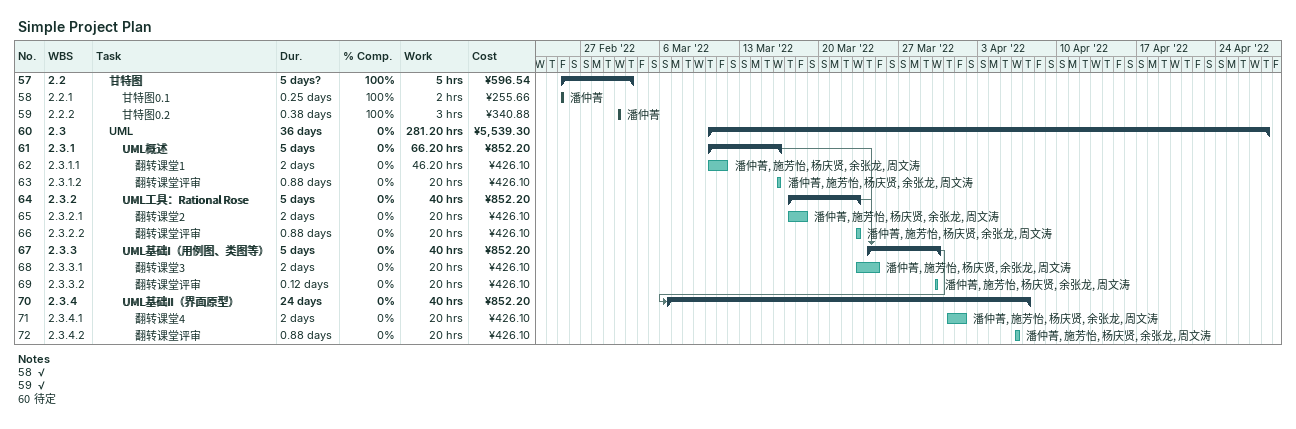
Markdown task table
Simple Project Plan

| ID | WBS | Task | Duration | Start | Finish | Predecessors | Resources | % complete | Work (h) | Cost (¥) |
|---|---|---|---|---|---|---|---|---|---|---|
| 57 | 2.2 | **甘特图** | 5d? | 2022-02-25 | 2022-03-03 |  |  | 100 | 5 | 596.54 |
| 58 | 2.2.1 | 甘特图0.1 | 0.25d | 2022-02-25 | 2022-02-25 |  | 潘仲菁 | 100 | 2 | 255.66 |
| 59 | 2.2.2 | 甘特图0.2 | 0.38d | 2022-03-02 | 2022-03-02 |  | 潘仲菁 | 100 | 3 | 340.88 |
| 60 | 2.3 | **UML** | 36d | 2022-03-10 | 2022-04-28 |  |  | 0 | 281.20 | 5539.30 |
| 61 | 2.3.1 | **UML概述** | 5d | 2022-03-10 | 2022-03-16 |  |  | 0 | 66.20 | 852.20 |
| 62 | 2.3.1.1 | 翻转课堂1 | 2d | 2022-03-10 | 2022-03-12 |  | 潘仲菁, 施芳怡, 杨庆贤, 余张龙, 周文涛 | 0 | 46.20 | 426.10 |
| 63 | 2.3.1.2 | 翻转课堂评审 | 0.88d | 2022-03-16 | 2022-03-16 |  | 潘仲菁, 施芳怡, 杨庆贤, 余张龙, 周文涛 | 0 | 20 | 426.10 |
| 64 | 2.3.2 | **UML工具：Rational Rose** | 5d | 2022-03-17 | 2022-03-23 |  |  | 0 | 40 | 852.20 |
| 65 | 2.3.2.1 | 翻转课堂2 | 2d | 2022-03-17 | 2022-03-19 |  | 潘仲菁, 施芳怡, 杨庆贤, 余张龙, 周文涛 | 0 | 20 | 426.10 |
| 66 | 2.3.2.2 | 翻转课堂评审 | 0.88d | 2022-03-23 | 2022-03-23 |  | 潘仲菁, 施芳怡, 杨庆贤, 余张龙, 周文涛 | 0 | 20 | 426.10 |
| 67 | 2.3.3 | **UML基础I（用例图、类图等）** | 5d | 2022-03-24 | 2022-03-30 | 61, 64 |  | 0 | 40 | 852.20 |
| 68 | 2.3.3.1 | 翻转课堂3 | 2d | 2022-03-23 | 2022-03-25 |  | 潘仲菁, 施芳怡, 杨庆贤, 余张龙, 周文涛 | 0 | 20 | 426.10 |
| 69 | 2.3.3.2 | 翻转课堂评审 | 0.12d | 2022-03-30 | 2022-03-30 |  | 潘仲菁, 施芳怡, 杨庆贤, 余张龙, 周文涛 | 0 | 20 | 426.10 |
| 70 | 2.3.4 | **UML基础II（界面原型）** | 24d | 2022-03-06 | 2022-04-07 | 67 |  | 0 | 40 | 852.20 |
| 71 | 2.3.4.1 | 翻转课堂4 | 2d | 2022-03-31 | 2022-04-02 |  | 潘仲菁, 施芳怡, 杨庆贤, 余张龙, 周文涛 | 0 | 20 | 426.10 |
| 72 | 2.3.4.2 | 翻转课堂评审 | 0.88d | 2022-04-06 | 2022-04-06 |  | 潘仲菁, 施芳怡, 杨庆贤, 余张龙, 周文涛 | 0 | 20 | 426.10 |

Notes
- 58: √
- 59: √
- 60: 待定
